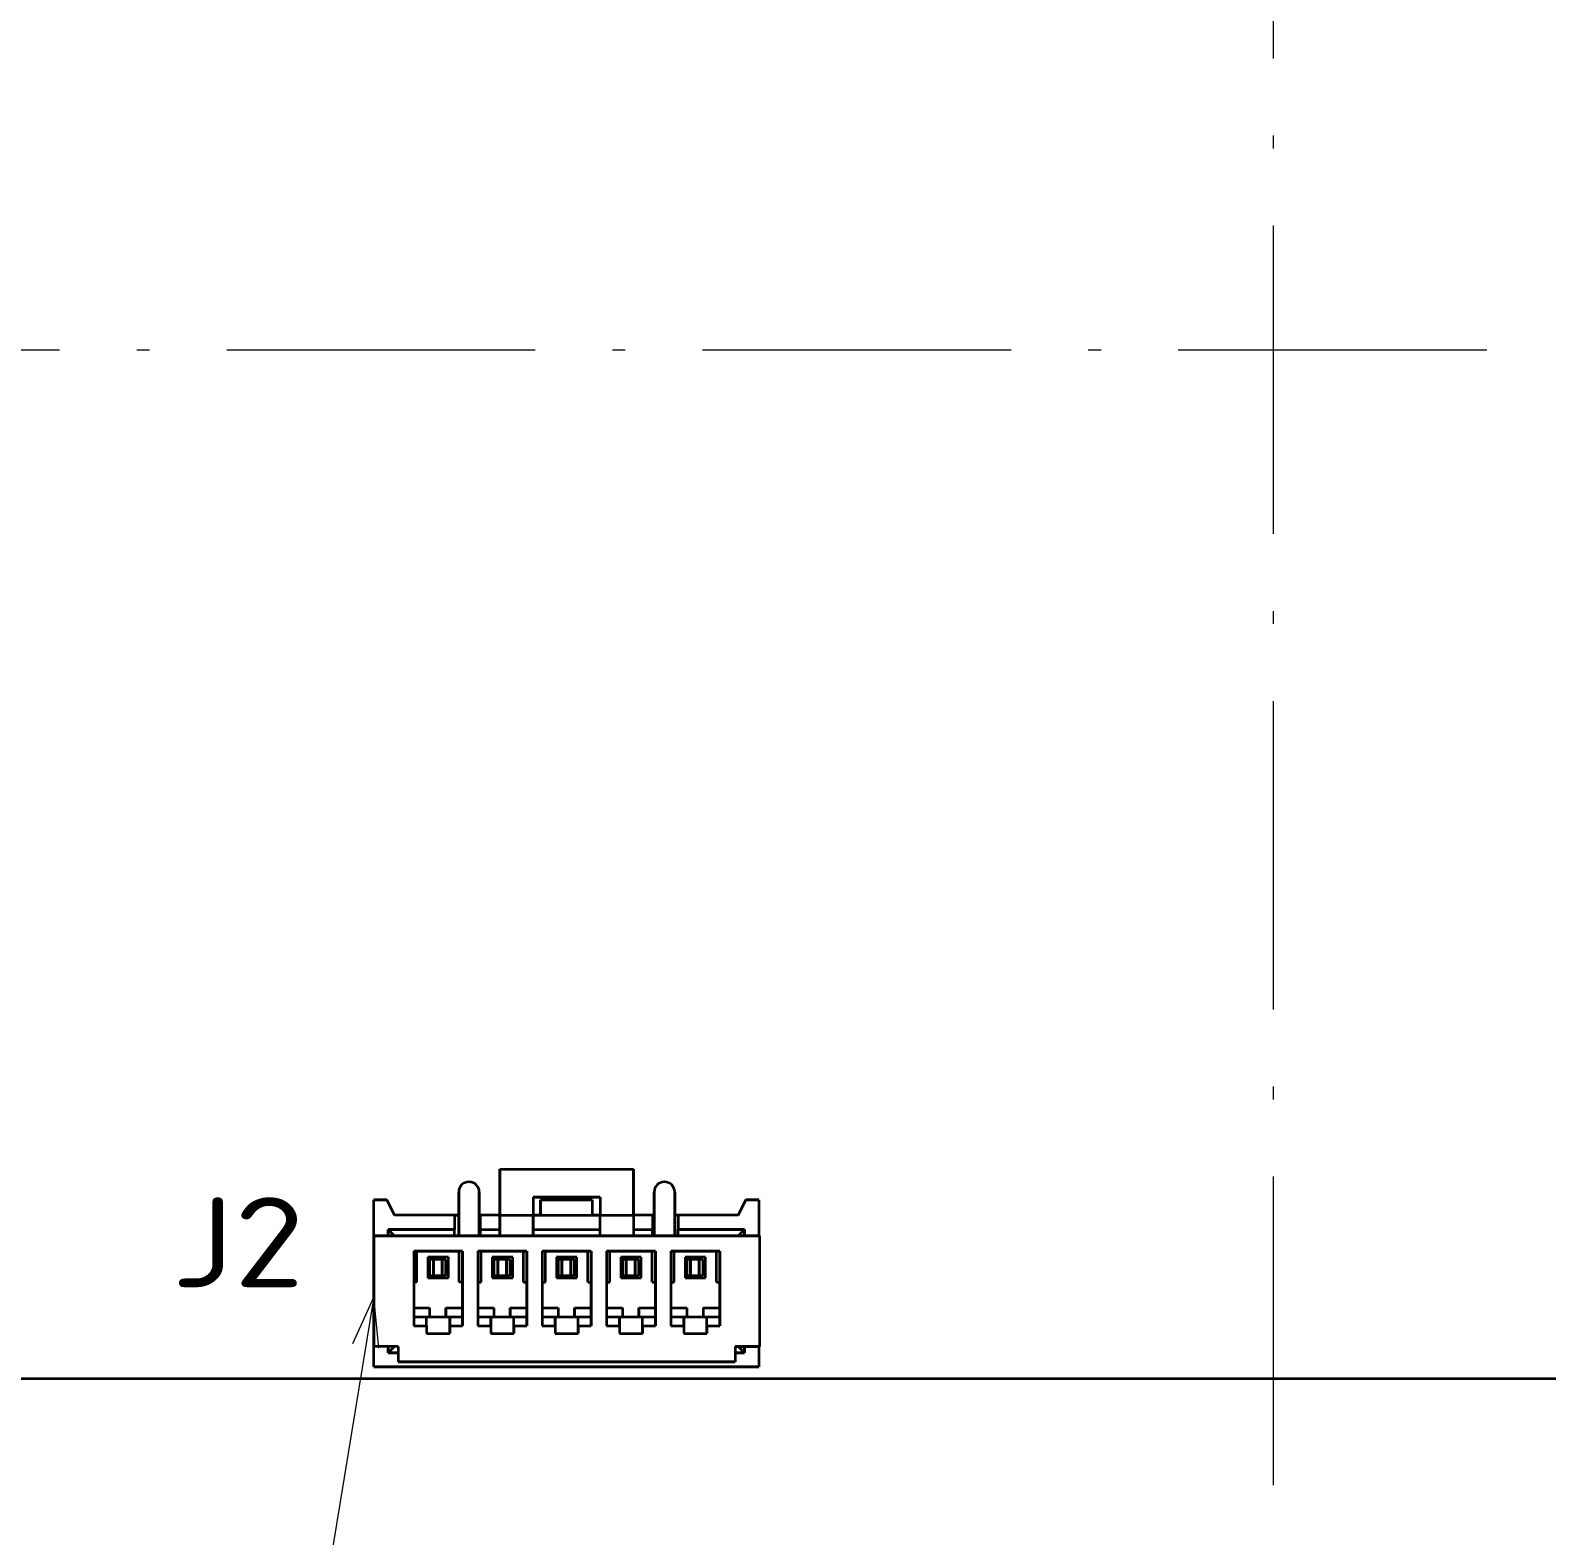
# Model space of a CAD drawing. Extents: x 23 to 417, y 3 to 294.
# Drawn here: x 161.9 to 220.9, y 102.1 to 160.6 of the extents above; entities that cross this region are included whole.
import ezdxf
from ezdxf.enums import TextEntityAlignment as Align

# ---------------------------------------------------------------- set-up
doc = ezdxf.new("R2010")
doc.units = 0
doc.linetypes.add('DASHDOT', pattern=[18.5, 12, -3, 0.5, -3])
doc.layers.get('0').update_dxf_attribs({"lineweight": 13})
doc.styles.get("Standard").update_dxf_attribs({"font": 'isocp.shx'})

# ---------------------------------------------------------------- blocks, each defined once
blk = doc.blocks.new('BLOCK85')
at = {"color": 7, "lineweight": 13}
blk.add_line((-22.486, 3.028), (-26.264, -20.042), dxfattribs=at)
blk.add_lwpolyline([(-22.288, 1.038), (-22.486, 3.028), (-23.309, 1.205)], dxfattribs=at)
blk.add_circle((-26.784, -23.216), 3.216, dxfattribs=at)
blk.add_text('6', height=3.5, dxfattribs=at).set_placement((-28.144, -24.966), (-25.424, -24.966), align=Align.FIT)
blk = doc.blocks.new('BLOCK86')
at = {"color": 7, "lineweight": 35, "ltscale": 0.045}
for p, q in [((-17.586, 6.203), (-17.586, 8.003)), ((-17.586, 8.003), (-17.586, 6.203)), ((-12.386, 6.203), (-12.386, 8.003)), ((-12.386, 8.003), (-12.386, 6.203))]:
    blk.add_line(p, q, dxfattribs=at)
at = {"color": 7, "lineweight": 35, "ltscale": 0.13}
blk.add_line((-17.586, 8.003), (-12.386, 8.003), dxfattribs=at)
blk.add_line((-17.586, 8.003), (-12.386, 8.003), dxfattribs=at)
at = {"color": 7, "lineweight": 35, "ltscale": 0.042625}
for p, q in [((-19.186, 5.403), (-19.186, 7.108)), ((-19.186, 7.108), (-19.186, 5.403)), ((-18.386, 7.108), (-18.386, 5.403)), ((-18.386, 5.403), (-18.386, 7.108)), ((-11.586, 5.403), (-11.586, 7.108)), ((-11.586, 7.108), (-11.586, 5.403)), ((-10.786, 7.108), (-10.786, 5.403)), ((-10.786, 5.403), (-10.786, 7.108))]:
    blk.add_line(p, q, dxfattribs=at)
at = {"color": 7, "lineweight": 35, "ltscale": 0.00025}
for p, q in [((-18.791, 7.503), (-18.781, 7.503)), ((-18.781, 7.503), (-18.791, 7.503)), ((-11.181, 7.503), (-11.191, 7.503)), ((-11.181, 7.503), (-11.191, 7.503))]:
    blk.add_line(p, q, dxfattribs=at)
at = {"color": 7, "lineweight": 35, "ltscale": 0.035}
for p, q in [((-22.48, 5.403), (-22.48, 6.803)), ((-22.48, 5.403), (-22.48, 6.803)), ((-7.52, 6.803), (-7.52, 5.403)), ((-7.52, 6.803), (-7.52, 5.403))]:
    blk.add_line(p, q, dxfattribs=at)
at = {"color": 7, "lineweight": 35, "ltscale": 0.0125}
for p, q in [((-22.48, 6.803), (-21.98, 6.803)), ((-21.98, 6.803), (-22.48, 6.803)), ((-8.02, 6.803), (-7.52, 6.803)), ((-7.52, 6.803), (-8.02, 6.803)), ((-20.936, 2.253), (-20.436, 2.253)), ((-20.936, 2.253), (-20.436, 2.253)), ((-20.936, 1.903), (-20.436, 1.903)), ((-20.936, 1.903), (-20.436, 1.903)), ((-19.536, 2.253), (-19.036, 2.253)), ((-19.536, 2.253), (-19.036, 2.253)), ((-19.536, 1.903), (-19.036, 1.903)), ((-19.536, 1.903), (-19.036, 1.903)), ((-18.436, 2.253), (-17.936, 2.253)), ((-18.436, 2.253), (-17.936, 2.253)), ((-18.436, 1.903), (-17.936, 1.903)), ((-18.436, 1.903), (-17.936, 1.903)), ((-17.036, 2.253), (-16.536, 2.253)), ((-17.036, 2.253), (-16.536, 2.253)), ((-17.036, 1.903), (-16.536, 1.903)), ((-17.036, 1.903), (-16.536, 1.903)), ((-15.936, 2.253), (-15.436, 2.253)), ((-15.936, 2.253), (-15.436, 2.253)), ((-15.936, 1.903), (-15.436, 1.903)), ((-15.936, 1.903), (-15.436, 1.903)), ((-14.536, 2.253), (-14.036, 2.253)), ((-14.536, 2.253), (-14.036, 2.253)), ((-14.536, 1.903), (-14.036, 1.903)), ((-14.536, 1.903), (-14.036, 1.903)), ((-13.436, 2.253), (-12.936, 2.253)), ((-13.436, 2.253), (-12.936, 2.253)), ((-13.436, 1.903), (-12.936, 1.903)), ((-13.436, 1.903), (-12.936, 1.903)), ((-12.036, 2.253), (-11.536, 2.253)), ((-12.036, 2.253), (-11.536, 2.253)), ((-12.036, 1.903), (-11.536, 1.903)), ((-12.036, 1.903), (-11.536, 1.903)), ((-10.936, 2.253), (-10.436, 2.253)), ((-10.936, 2.253), (-10.436, 2.253)), ((-10.936, 1.903), (-10.436, 1.903)), ((-10.936, 1.903), (-10.436, 1.903)), ((-9.536, 2.253), (-9.036, 2.253)), ((-9.536, 2.253), (-9.036, 2.253)), ((-9.536, 1.903), (-9.036, 1.903)), ((-9.536, 1.903), (-9.036, 1.903))]:
    blk.add_line(p, q, dxfattribs=at)
at = {"color": 7, "lineweight": 35, "ltscale": 0.016771}
for p, q in [((-21.98, 6.803), (-21.68, 6.203)), ((-21.68, 6.203), (-21.98, 6.803)), ((-8.32, 6.203), (-8.02, 6.803)), ((-8.02, 6.803), (-8.32, 6.203))]:
    blk.add_line(p, q, dxfattribs=at)
at = {"color": 7, "lineweight": 35, "ltscale": 0.0175}
for p, q in [((-16.286, 6.903), (-16.286, 6.203)), ((-16.286, 6.903), (-16.286, 6.203)), ((-13.686, 6.903), (-13.686, 6.203)), ((-13.686, 6.903), (-13.686, 6.203))]:
    blk.add_line(p, q, dxfattribs=at)
at = {"color": 7, "lineweight": 35, "ltscale": 0.065}
for p, q in [((-13.686, 6.903), (-16.286, 6.903)), ((-16.286, 6.903), (-13.686, 6.903)), ((-16.286, 5.653), (-13.686, 5.653)), ((-16.286, 5.653), (-13.686, 5.653)), ((-16.286, 5.403), (-13.686, 5.403)), ((-16.286, 5.403), (-13.686, 5.403))]:
    blk.add_line(p, q, dxfattribs=at)
at = {"color": 7, "lineweight": 35, "ltscale": 0.015}
for p, q in [((-16, 6.203), (-16, 6.803)), ((-16, 6.803), (-16, 6.203)), ((-14, 6.803), (-14, 6.203)), ((-14, 6.803), (-14, 6.203)), ((-21.536, 1.103), (-21.536, 0.503)), ((-21.536, 1.103), (-21.536, 0.503)), ((-8.436, 1.103), (-8.436, 0.503)), ((-8.436, 1.103), (-8.436, 0.503))]:
    blk.add_line(p, q, dxfattribs=at)
at = {"color": 7, "lineweight": 35, "ltscale": 0.05}
for p, q in [((-16, 6.803), (-14, 6.803)), ((-16, 6.803), (-14, 6.803)), ((-16, 6.203), (-14, 6.203)), ((-16, 6.203), (-14, 6.203))]:
    blk.add_line(p, q, dxfattribs=at)
at = {"color": 7, "lineweight": 35, "ltscale": 0.05825}
for p, q in [((-19.35, 6.203), (-21.68, 6.203)), ((-19.35, 6.203), (-21.68, 6.203)), ((-8.32, 6.203), (-10.65, 6.203)), ((-8.32, 6.203), (-10.65, 6.203)), ((-21.68, 5.403), (-19.35, 5.403)), ((-21.68, 5.403), (-19.35, 5.403)), ((-10.65, 5.403), (-8.32, 5.403)), ((-10.65, 5.403), (-8.32, 5.403))]:
    blk.add_line(p, q, dxfattribs=at)
at = {"color": 7, "lineweight": 35, "ltscale": 0.01375}
for p, q in [((-19.35, 6.203), (-19.35, 5.653)), ((-19.35, 6.203), (-19.35, 5.653)), ((-18.35, 6.203), (-18.35, 5.653)), ((-18.35, 6.203), (-18.35, 5.653)), ((-11.65, 6.203), (-11.65, 5.653)), ((-11.65, 6.203), (-11.65, 5.653)), ((-10.65, 6.203), (-10.65, 5.653)), ((-10.65, 6.203), (-10.65, 5.653))]:
    blk.add_line(p, q, dxfattribs=at)
at = {"color": 7, "lineweight": 35, "ltscale": 0.004079}
blk.add_line((-19.187, 6.203), (-19.35, 6.203), dxfattribs=at)
at = {"color": 7, "lineweight": 35, "ltscale": 0.004091}
for p, q in [((-19.35, 6.203), (-19.186, 6.203)), ((-19.35, 5.403), (-19.186, 5.403)), ((-19.35, 5.403), (-19.186, 5.403))]:
    blk.add_line(p, q, dxfattribs=at)
at = {"color": 7, "lineweight": 35, "ltscale": 0.000902555}
blk.add_line((-18.35, 6.203), (-18.386, 6.203), dxfattribs=at)
at = {"color": 7, "lineweight": 35, "ltscale": 0.000892537}
blk.add_line((-18.386, 6.203), (-18.35, 6.203), dxfattribs=at)
at = {"color": 7, "lineweight": 35, "ltscale": 0.019091}
for p, q in [((-17.586, 6.203), (-18.35, 6.203)), ((-17.586, 6.203), (-18.35, 6.203)), ((-18.35, 5.653), (-17.586, 5.653)), ((-18.35, 5.653), (-17.586, 5.653)), ((-18.35, 5.403), (-17.586, 5.403)), ((-18.35, 5.403), (-17.586, 5.403))]:
    blk.add_line(p, q, dxfattribs=at)
at = {"color": 7, "lineweight": 35, "ltscale": 0.02}
for p, q in [((-17.586, 5.403), (-17.586, 6.203)), ((-17.586, 6.203), (-17.586, 5.403)), ((-16.286, 6.203), (-16.286, 5.403)), ((-16.286, 5.403), (-16.286, 6.203)), ((-13.686, 5.403), (-13.686, 6.203)), ((-13.686, 5.403), (-13.686, 6.203)), ((-12.386, 6.203), (-12.386, 5.403)), ((-12.386, 6.203), (-12.386, 5.403)), ((-19.186, 5.403), (-18.386, 5.403)), ((-18.386, 5.403), (-19.186, 5.403)), ((-11.586, 5.403), (-10.786, 5.403)), ((-10.786, 5.403), (-11.586, 5.403)), ((-19.586, 4.573), (-20.386, 4.573)), ((-20.386, 4.573), (-20.386, 3.773)), ((-19.586, 4.573), (-20.386, 4.573)), ((-20.386, 4.573), (-20.386, 3.773)), ((-19.586, 3.773), (-19.586, 4.573)), ((-19.586, 3.773), (-19.586, 4.573)), ((-17.086, 4.573), (-17.886, 4.573)), ((-17.886, 4.573), (-17.886, 3.773)), ((-17.086, 4.573), (-17.886, 4.573)), ((-17.886, 4.573), (-17.886, 3.773)), ((-17.086, 3.773), (-17.086, 4.573)), ((-17.086, 3.773), (-17.086, 4.573)), ((-14.586, 4.573), (-15.386, 4.573)), ((-15.386, 4.573), (-15.386, 3.773)), ((-14.586, 4.573), (-15.386, 4.573)), ((-15.386, 4.573), (-15.386, 3.773)), ((-14.586, 3.773), (-14.586, 4.573)), ((-14.586, 3.773), (-14.586, 4.573)), ((-12.086, 4.573), (-12.886, 4.573)), ((-12.886, 4.573), (-12.886, 3.773)), ((-12.086, 4.573), (-12.886, 4.573)), ((-12.886, 4.573), (-12.886, 3.773)), ((-12.086, 3.773), (-12.086, 4.573)), ((-12.086, 3.773), (-12.086, 4.573)), ((-9.586, 4.573), (-10.386, 4.573)), ((-10.386, 4.573), (-10.386, 3.773)), ((-9.586, 4.573), (-10.386, 4.573)), ((-10.386, 4.573), (-10.386, 3.773)), ((-9.586, 3.773), (-9.586, 4.573)), ((-9.586, 3.773), (-9.586, 4.573)), ((-20.386, 3.773), (-19.586, 3.773)), ((-20.386, 3.773), (-19.586, 3.773)), ((-17.886, 3.773), (-17.086, 3.773)), ((-17.886, 3.773), (-17.086, 3.773)), ((-15.386, 3.773), (-14.586, 3.773)), ((-15.386, 3.773), (-14.586, 3.773)), ((-12.886, 3.773), (-12.086, 3.773)), ((-12.886, 3.773), (-12.086, 3.773)), ((-10.386, 3.773), (-9.586, 3.773)), ((-10.386, 3.773), (-9.586, 3.773)), ((-22.48, 0.303), (-22.48, 1.103)), ((-22.48, 0.303), (-22.48, 1.103)), ((-7.52, 1.103), (-7.52, 0.303)), ((-7.52, 1.103), (-7.52, 0.303))]:
    blk.add_line(p, q, dxfattribs=at)
at = {"color": 7, "lineweight": 35, "ltscale": 0.0325}
for p, q in [((-17.586, 6.203), (-16.286, 6.203)), ((-17.586, 6.203), (-16.286, 6.203)), ((-13.686, 6.203), (-12.386, 6.203)), ((-13.686, 6.203), (-12.386, 6.203))]:
    blk.add_line(p, q, dxfattribs=at)
at = {"color": 7, "lineweight": 35, "ltscale": 0.007159}
for p, q in [((-16, 6.203), (-16.286, 6.203)), ((-16, 6.203), (-16.286, 6.203)), ((-16.286, 6.203), (-16, 6.203)), ((-16.286, 6.203), (-16, 6.203))]:
    blk.add_line(p, q, dxfattribs=at)
at = {"color": 7, "lineweight": 35, "ltscale": 0.007841}
for p, q in [((-13.686, 6.203), (-14, 6.203)), ((-13.686, 6.203), (-14, 6.203)), ((-14, 6.203), (-13.686, 6.203)), ((-14, 6.203), (-13.686, 6.203))]:
    blk.add_line(p, q, dxfattribs=at)
at = {"color": 7, "lineweight": 35, "ltscale": 0.018409}
for p, q in [((-11.65, 6.203), (-12.386, 6.203)), ((-11.65, 6.203), (-12.386, 6.203)), ((-12.386, 5.653), (-11.65, 5.653)), ((-12.386, 5.653), (-11.65, 5.653)), ((-12.386, 5.403), (-11.65, 5.403)), ((-12.386, 5.403), (-11.65, 5.403))]:
    blk.add_line(p, q, dxfattribs=at)
at = {"color": 7, "lineweight": 35, "ltscale": 0.001582}
blk.add_line((-11.587, 6.203), (-11.65, 6.203), dxfattribs=at)
at = {"color": 7, "lineweight": 35, "ltscale": 0.001595}
blk.add_line((-11.65, 6.203), (-11.586, 6.203), dxfattribs=at)
at = {"color": 7, "lineweight": 35, "ltscale": 0.003393}
for p, q in [((-10.65, 6.203), (-10.786, 6.203)), ((-10.786, 6.203), (-10.65, 6.203))]:
    blk.add_line(p, q, dxfattribs=at)
at = {"color": 7, "lineweight": 35, "ltscale": 0.0825}
for p, q in [((-22.486, 5.403), (-19.186, 5.403)), ((-19.186, 5.403), (-22.486, 5.403)), ((-10.786, 5.403), (-7.486, 5.403)), ((-7.486, 5.403), (-10.786, 5.403))]:
    blk.add_line(p, q, dxfattribs=at)
at = {"color": 7, "lineweight": 35, "ltscale": 0.1075}
for p, q in [((-22.486, 1.103), (-22.486, 5.403)), ((-22.486, 5.403), (-22.486, 1.103)), ((-7.486, 5.403), (-7.486, 1.103)), ((-7.486, 5.403), (-7.486, 1.103))]:
    blk.add_line(p, q, dxfattribs=at)
at = {"color": 7, "lineweight": 35, "ltscale": 0.00625}
for p, q in [((-21.93, 5.653), (-21.93, 5.403)), ((-21.93, 5.403), (-21.93, 5.653)), ((-19.35, 5.403), (-19.35, 5.653)), ((-19.35, 5.403), (-19.35, 5.653)), ((-18.35, 5.653), (-18.35, 5.403)), ((-18.35, 5.403), (-18.35, 5.653)), ((-11.65, 5.653), (-11.65, 5.403)), ((-11.65, 5.403), (-11.65, 5.653)), ((-10.65, 5.403), (-10.65, 5.653)), ((-10.65, 5.403), (-10.65, 5.653)), ((-8.07, 5.403), (-8.07, 5.653)), ((-8.07, 5.653), (-8.07, 5.403)), ((-21.93, 1.103), (-21.93, 0.853)), ((-21.93, 0.853), (-21.93, 1.103)), ((-8.07, 0.853), (-8.07, 1.103)), ((-8.07, 1.103), (-8.07, 0.853))]:
    blk.add_line(p, q, dxfattribs=at)
at = {"color": 7, "lineweight": 35, "ltscale": 0.0645}
for p, q in [((-19.35, 5.653), (-21.93, 5.653)), ((-21.93, 5.653), (-19.35, 5.653)), ((-8.07, 5.653), (-10.65, 5.653)), ((-10.65, 5.653), (-8.07, 5.653))]:
    blk.add_line(p, q, dxfattribs=at)
at = {"color": 7, "lineweight": 35, "ltscale": 0.008839}
for p, q in [((-21.68, 5.403), (-21.93, 5.653)), ((-21.68, 5.403), (-21.93, 5.653)), ((-8.32, 5.403), (-8.07, 5.653)), ((-8.32, 5.403), (-8.07, 5.653)), ((-21.68, 1.103), (-21.93, 0.853)), ((-21.68, 1.103), (-21.93, 0.853)), ((-8.32, 1.103), (-8.07, 0.853)), ((-8.32, 1.103), (-8.07, 0.853))]:
    blk.add_line(p, q, dxfattribs=at)
at = {"color": 7, "lineweight": 35, "ltscale": 0.000895857}
blk.add_line((-18.386, 5.403), (-18.35, 5.403), dxfattribs=at)
at = {"color": 7, "lineweight": 35, "ltscale": 0.000903516}
blk.add_line((-18.386, 5.403), (-18.35, 5.403), dxfattribs=at)
at = {"color": 7, "lineweight": 35, "ltscale": 0.17}
for p, q in [((-18.386, 5.403), (-11.586, 5.403)), ((-11.586, 5.403), (-18.386, 5.403))]:
    blk.add_line(p, q, dxfattribs=at)
at = {"color": 7, "lineweight": 35, "ltscale": 0.001592}
blk.add_line((-11.65, 5.403), (-11.586, 5.403), dxfattribs=at)
blk.add_line((-11.65, 5.403), (-11.586, 5.403), dxfattribs=at)
at = {"color": 7, "lineweight": 35, "ltscale": 0.003409}
blk.add_line((-10.786, 5.403), (-10.65, 5.403), dxfattribs=at)
at = {"color": 7, "lineweight": 35, "ltscale": 0.003399}
blk.add_line((-10.786, 5.403), (-10.65, 5.403), dxfattribs=at)
at = {"color": 7, "lineweight": 35, "ltscale": 0.0725}
for p, q in [((-20.936, 4.803), (-20.936, 1.903)), ((-20.936, 4.803), (-20.936, 1.903)), ((-19.036, 1.903), (-19.036, 4.803)), ((-19.036, 4.803), (-19.036, 1.903)), ((-18.436, 4.803), (-18.436, 1.903)), ((-18.436, 4.803), (-18.436, 1.903)), ((-16.536, 1.903), (-16.536, 4.803)), ((-16.536, 4.803), (-16.536, 1.903)), ((-15.936, 4.803), (-15.936, 1.903)), ((-15.936, 4.803), (-15.936, 1.903)), ((-14.036, 1.903), (-14.036, 4.803)), ((-14.036, 4.803), (-14.036, 1.903)), ((-13.436, 4.803), (-13.436, 1.903)), ((-13.436, 4.803), (-13.436, 1.903)), ((-11.536, 1.903), (-11.536, 4.803)), ((-11.536, 4.803), (-11.536, 1.903)), ((-10.936, 4.803), (-10.936, 1.903)), ((-10.936, 4.803), (-10.936, 1.903)), ((-9.036, 1.903), (-9.036, 4.803)), ((-9.036, 4.803), (-9.036, 1.903))]:
    blk.add_line(p, q, dxfattribs=at)
at = {"color": 7, "lineweight": 35, "ltscale": 0.0475}
for p, q in [((-19.036, 4.803), (-20.936, 4.803)), ((-20.936, 4.803), (-19.036, 4.803)), ((-16.536, 4.803), (-18.436, 4.803)), ((-18.436, 4.803), (-16.536, 4.803)), ((-14.036, 4.803), (-15.936, 4.803)), ((-15.936, 4.803), (-14.036, 4.803)), ((-11.536, 4.803), (-13.436, 4.803)), ((-13.436, 4.803), (-11.536, 4.803)), ((-9.036, 4.803), (-10.936, 4.803)), ((-10.936, 4.803), (-9.036, 4.803))]:
    blk.add_line(p, q, dxfattribs=at)
at = {"color": 7, "lineweight": 35, "ltscale": 0.03}
for p, q in [((-20.811, 3.603), (-20.811, 4.803)), ((-20.811, 3.603), (-20.811, 4.803)), ((-19.161, 3.603), (-19.161, 4.803)), ((-19.161, 3.603), (-19.161, 4.803)), ((-18.311, 3.603), (-18.311, 4.803)), ((-18.311, 3.603), (-18.311, 4.803)), ((-16.661, 3.603), (-16.661, 4.803)), ((-16.661, 3.603), (-16.661, 4.803)), ((-15.811, 3.603), (-15.811, 4.803)), ((-15.811, 3.603), (-15.811, 4.803)), ((-14.161, 3.603), (-14.161, 4.803)), ((-14.161, 3.603), (-14.161, 4.803)), ((-13.311, 3.603), (-13.311, 4.803)), ((-13.311, 3.603), (-13.311, 4.803)), ((-11.661, 3.603), (-11.661, 4.803)), ((-11.661, 3.603), (-11.661, 4.803)), ((-10.811, 3.603), (-10.811, 4.803)), ((-10.811, 3.603), (-10.811, 4.803)), ((-9.161, 3.603), (-9.161, 4.803)), ((-9.161, 3.603), (-9.161, 4.803))]:
    blk.add_line(p, q, dxfattribs=at)
at = {"color": 7, "lineweight": 35, "ltscale": 0.016}
for p, q in [((-20.32, 4.483), (-20.32, 3.843)), ((-20.32, 4.483), (-20.32, 3.843)), ((-20.17, 3.843), (-20.17, 4.483)), ((-20.17, 4.483), (-20.17, 3.843)), ((-19.83, 3.843), (-19.83, 4.483)), ((-19.83, 4.483), (-19.83, 3.843)), ((-19.68, 3.843), (-19.68, 4.483)), ((-19.68, 4.483), (-19.68, 3.843)), ((-17.82, 3.843), (-17.82, 4.483)), ((-17.82, 4.483), (-17.82, 3.843)), ((-17.67, 3.843), (-17.67, 4.483)), ((-17.67, 4.483), (-17.67, 3.843)), ((-17.33, 3.843), (-17.33, 4.483)), ((-17.33, 4.483), (-17.33, 3.843)), ((-17.18, 3.843), (-17.18, 4.483)), ((-17.18, 4.483), (-17.18, 3.843)), ((-15.32, 4.483), (-15.32, 3.843)), ((-15.32, 4.483), (-15.32, 3.843)), ((-15.17, 3.843), (-15.17, 4.483)), ((-15.17, 4.483), (-15.17, 3.843)), ((-14.83, 3.843), (-14.83, 4.483)), ((-14.83, 4.483), (-14.83, 3.843)), ((-14.68, 3.843), (-14.68, 4.483)), ((-14.68, 4.483), (-14.68, 3.843)), ((-12.82, 4.483), (-12.82, 3.843)), ((-12.82, 4.483), (-12.82, 3.843)), ((-12.67, 3.843), (-12.67, 4.483)), ((-12.67, 4.483), (-12.67, 3.843)), ((-12.33, 3.843), (-12.33, 4.483)), ((-12.33, 4.483), (-12.33, 3.843)), ((-12.18, 3.843), (-12.18, 4.483)), ((-12.18, 4.483), (-12.18, 3.843)), ((-10.32, 4.483), (-10.32, 3.843)), ((-10.32, 4.483), (-10.32, 3.843)), ((-10.17, 3.843), (-10.17, 4.483)), ((-10.17, 4.483), (-10.17, 3.843)), ((-9.83, 3.843), (-9.83, 4.483)), ((-9.83, 4.483), (-9.83, 3.843)), ((-9.68, 3.843), (-9.68, 4.483)), ((-9.68, 4.483), (-9.68, 3.843))]:
    blk.add_line(p, q, dxfattribs=at)
at = {"color": 7, "lineweight": 35, "ltscale": 0.00375}
for p, q in [((-20.17, 4.483), (-20.32, 4.483)), ((-20.17, 4.483), (-20.32, 4.483)), ((-19.68, 4.483), (-19.83, 4.483)), ((-19.68, 4.483), (-19.83, 4.483)), ((-17.67, 4.483), (-17.82, 4.483)), ((-17.67, 4.483), (-17.82, 4.483)), ((-17.18, 4.483), (-17.33, 4.483)), ((-17.18, 4.483), (-17.33, 4.483)), ((-15.17, 4.483), (-15.32, 4.483)), ((-15.17, 4.483), (-15.32, 4.483)), ((-14.68, 4.483), (-14.83, 4.483)), ((-14.68, 4.483), (-14.83, 4.483)), ((-12.67, 4.483), (-12.82, 4.483)), ((-12.67, 4.483), (-12.82, 4.483)), ((-12.18, 4.483), (-12.33, 4.483)), ((-12.18, 4.483), (-12.33, 4.483)), ((-10.17, 4.483), (-10.32, 4.483)), ((-10.17, 4.483), (-10.32, 4.483)), ((-9.68, 4.483), (-9.83, 4.483)), ((-9.68, 4.483), (-9.83, 4.483)), ((-20.17, 3.843), (-20.32, 3.843)), ((-20.17, 3.843), (-20.32, 3.843)), ((-19.68, 3.843), (-19.83, 3.843)), ((-19.68, 3.843), (-19.83, 3.843)), ((-17.67, 3.843), (-17.82, 3.843)), ((-17.67, 3.843), (-17.82, 3.843)), ((-17.18, 3.843), (-17.33, 3.843)), ((-17.18, 3.843), (-17.33, 3.843)), ((-15.17, 3.843), (-15.32, 3.843)), ((-15.17, 3.843), (-15.32, 3.843)), ((-14.68, 3.843), (-14.83, 3.843)), ((-14.68, 3.843), (-14.83, 3.843)), ((-12.67, 3.843), (-12.82, 3.843)), ((-12.67, 3.843), (-12.82, 3.843)), ((-12.18, 3.843), (-12.33, 3.843)), ((-12.18, 3.843), (-12.33, 3.843)), ((-10.17, 3.843), (-10.32, 3.843)), ((-10.17, 3.843), (-10.32, 3.843)), ((-9.68, 3.843), (-9.83, 3.843)), ((-9.68, 3.843), (-9.83, 3.843))]:
    blk.add_line(p, q, dxfattribs=at)
at = {"color": 7, "lineweight": 35, "ltscale": 0.0085}
for p, q in [((-19.83, 4.483), (-20.17, 4.483)), ((-19.83, 4.483), (-20.17, 4.483)), ((-17.33, 4.483), (-17.67, 4.483)), ((-17.33, 4.483), (-17.67, 4.483)), ((-14.83, 4.483), (-15.17, 4.483)), ((-14.83, 4.483), (-15.17, 4.483)), ((-12.33, 4.483), (-12.67, 4.483)), ((-12.33, 4.483), (-12.67, 4.483)), ((-9.83, 4.483), (-10.17, 4.483)), ((-9.83, 4.483), (-10.17, 4.483)), ((-19.83, 3.843), (-20.17, 3.843)), ((-19.83, 3.843), (-20.17, 3.843)), ((-17.33, 3.843), (-17.67, 3.843)), ((-17.33, 3.843), (-17.67, 3.843)), ((-14.83, 3.843), (-15.17, 3.843)), ((-14.83, 3.843), (-15.17, 3.843)), ((-12.33, 3.843), (-12.67, 3.843)), ((-12.33, 3.843), (-12.67, 3.843)), ((-9.83, 3.843), (-10.17, 3.843)), ((-9.83, 3.843), (-10.17, 3.843))]:
    blk.add_line(p, q, dxfattribs=at)
at = {"color": 7, "lineweight": 35, "ltscale": 0.003125}
for p, q in [((-20.811, 3.603), (-20.936, 3.603)), ((-20.811, 3.603), (-20.936, 3.603)), ((-19.036, 3.603), (-19.161, 3.603)), ((-19.036, 3.603), (-19.161, 3.603)), ((-18.436, 3.603), (-18.311, 3.603)), ((-18.436, 3.603), (-18.311, 3.603)), ((-16.661, 3.603), (-16.536, 3.603)), ((-16.661, 3.603), (-16.536, 3.603)), ((-15.936, 3.603), (-15.811, 3.603)), ((-15.936, 3.603), (-15.811, 3.603)), ((-14.161, 3.603), (-14.036, 3.603)), ((-14.161, 3.603), (-14.036, 3.603)), ((-13.436, 3.603), (-13.311, 3.603)), ((-13.436, 3.603), (-13.311, 3.603)), ((-11.661, 3.603), (-11.536, 3.603)), ((-11.661, 3.603), (-11.536, 3.603)), ((-10.936, 3.603), (-10.811, 3.603)), ((-10.936, 3.603), (-10.811, 3.603)), ((-9.161, 3.603), (-9.036, 3.603)), ((-9.161, 3.603), (-9.036, 3.603))]:
    blk.add_line(p, q, dxfattribs=at)
at = {"color": 7, "lineweight": 35, "ltscale": 0.015409}
for p, q in [((-20.936, 2.603), (-20.32, 2.603)), ((-20.936, 2.603), (-20.32, 2.603)), ((-18.436, 2.603), (-17.82, 2.603)), ((-18.436, 2.603), (-17.82, 2.603)), ((-15.936, 2.603), (-15.32, 2.603)), ((-15.936, 2.603), (-15.32, 2.603)), ((-13.436, 2.603), (-12.82, 2.603)), ((-13.436, 2.603), (-12.82, 2.603)), ((-10.936, 2.603), (-10.32, 2.603)), ((-10.936, 2.603), (-10.32, 2.603))]:
    blk.add_line(p, q, dxfattribs=at)
at = {"color": 7, "lineweight": 35, "ltscale": 0.00875}
for p, q in [((-20.32, 2.603), (-20.32, 2.253)), ((-20.32, 2.603), (-20.32, 2.253)), ((-19.68, 2.253), (-19.68, 2.603)), ((-19.68, 2.603), (-19.68, 2.253)), ((-17.82, 2.603), (-17.82, 2.253)), ((-17.82, 2.603), (-17.82, 2.253)), ((-17.18, 2.253), (-17.18, 2.603)), ((-17.18, 2.603), (-17.18, 2.253)), ((-15.32, 2.603), (-15.32, 2.253)), ((-15.32, 2.603), (-15.32, 2.253)), ((-14.68, 2.253), (-14.68, 2.603)), ((-14.68, 2.603), (-14.68, 2.253)), ((-12.82, 2.603), (-12.82, 2.253)), ((-12.82, 2.603), (-12.82, 2.253)), ((-12.18, 2.253), (-12.18, 2.603)), ((-12.18, 2.603), (-12.18, 2.253)), ((-10.32, 2.603), (-10.32, 2.253)), ((-10.32, 2.603), (-10.32, 2.253)), ((-9.68, 2.603), (-9.68, 2.253)), ((-9.68, 2.603), (-9.68, 2.253)), ((-20.436, 1.903), (-20.436, 2.253)), ((-20.436, 1.903), (-20.436, 2.253)), ((-19.536, 2.253), (-19.536, 1.903)), ((-19.536, 1.903), (-19.536, 2.253)), ((-17.936, 2.253), (-17.936, 1.903)), ((-17.936, 1.903), (-17.936, 2.253)), ((-17.036, 1.903), (-17.036, 2.253)), ((-17.036, 1.903), (-17.036, 2.253)), ((-15.436, 2.253), (-15.436, 1.903)), ((-15.436, 1.903), (-15.436, 2.253)), ((-14.536, 1.903), (-14.536, 2.253)), ((-14.536, 1.903), (-14.536, 2.253)), ((-12.936, 2.253), (-12.936, 1.903)), ((-12.936, 1.903), (-12.936, 2.253)), ((-12.036, 1.903), (-12.036, 2.253)), ((-12.036, 1.903), (-12.036, 2.253)), ((-10.436, 2.253), (-10.436, 1.903)), ((-10.436, 1.903), (-10.436, 2.253)), ((-9.536, 1.903), (-9.536, 2.253)), ((-9.536, 1.903), (-9.536, 2.253))]:
    blk.add_line(p, q, dxfattribs=at)
at = {"color": 7, "lineweight": 35, "ltscale": 0.016091}
for p, q in [((-19.68, 2.603), (-19.036, 2.603)), ((-19.68, 2.603), (-19.036, 2.603)), ((-17.18, 2.603), (-16.536, 2.603)), ((-17.18, 2.603), (-16.536, 2.603)), ((-14.68, 2.603), (-14.036, 2.603)), ((-14.68, 2.603), (-14.036, 2.603)), ((-12.18, 2.603), (-11.536, 2.603)), ((-12.18, 2.603), (-11.536, 2.603)), ((-9.68, 2.603), (-9.036, 2.603)), ((-9.68, 2.603), (-9.036, 2.603))]:
    blk.add_line(p, q, dxfattribs=at)
at = {"color": 7, "lineweight": 35, "ltscale": 0.0225}
for p, q in [((-20.436, 2.253), (-19.536, 2.253)), ((-20.436, 2.253), (-19.536, 2.253)), ((-17.936, 2.253), (-17.036, 2.253)), ((-17.936, 2.253), (-17.036, 2.253)), ((-15.436, 2.253), (-14.536, 2.253)), ((-15.436, 2.253), (-14.536, 2.253)), ((-12.936, 2.253), (-12.036, 2.253)), ((-12.936, 2.253), (-12.036, 2.253)), ((-10.436, 2.253), (-9.536, 2.253)), ((-10.436, 2.253), (-9.536, 2.253)), ((-20.436, 1.603), (-19.536, 1.603)), ((-20.436, 1.603), (-19.536, 1.603)), ((-17.936, 1.603), (-17.036, 1.603)), ((-17.936, 1.603), (-17.036, 1.603)), ((-15.436, 1.603), (-14.536, 1.603)), ((-15.436, 1.603), (-14.536, 1.603)), ((-12.936, 1.603), (-12.036, 1.603)), ((-12.936, 1.603), (-12.036, 1.603)), ((-10.436, 1.603), (-9.536, 1.603)), ((-10.436, 1.603), (-9.536, 1.603))]:
    blk.add_line(p, q, dxfattribs=at)
at = {"color": 7, "lineweight": 35, "ltscale": 0.0075}
for p, q in [((-20.436, 1.903), (-20.436, 1.603)), ((-20.436, 1.903), (-20.436, 1.603)), ((-19.536, 1.603), (-19.536, 1.903)), ((-19.536, 1.903), (-19.536, 1.603)), ((-17.936, 1.903), (-17.936, 1.603)), ((-17.936, 1.903), (-17.936, 1.603)), ((-17.036, 1.603), (-17.036, 1.903)), ((-17.036, 1.903), (-17.036, 1.603)), ((-15.436, 1.903), (-15.436, 1.603)), ((-15.436, 1.903), (-15.436, 1.603)), ((-14.536, 1.603), (-14.536, 1.903)), ((-14.536, 1.903), (-14.536, 1.603)), ((-12.936, 1.903), (-12.936, 1.603)), ((-12.936, 1.903), (-12.936, 1.603)), ((-12.036, 1.603), (-12.036, 1.903)), ((-12.036, 1.903), (-12.036, 1.603)), ((-10.436, 1.903), (-10.436, 1.603)), ((-10.436, 1.903), (-10.436, 1.603)), ((-9.536, 1.603), (-9.536, 1.903)), ((-9.536, 1.903), (-9.536, 1.603))]:
    blk.add_line(p, q, dxfattribs=at)
at = {"color": 7, "lineweight": 35, "ltscale": 0.02375}
for p, q in [((-21.536, 1.103), (-22.486, 1.103)), ((-21.536, 1.103), (-22.486, 1.103)), ((-8.436, 1.103), (-7.486, 1.103)), ((-7.486, 1.103), (-8.436, 1.103))]:
    blk.add_line(p, q, dxfattribs=at)
at = {"color": 7, "lineweight": 35, "ltscale": 0.009841}
for p, q in [((-21.93, 0.853), (-21.536, 0.853)), ((-21.536, 0.853), (-21.93, 0.853))]:
    blk.add_line(p, q, dxfattribs=at)
at = {"color": 7, "lineweight": 35, "ltscale": 0.009159}
for p, q in [((-8.436, 0.853), (-8.07, 0.853)), ((-8.07, 0.853), (-8.436, 0.853))]:
    blk.add_line(p, q, dxfattribs=at)
at = {"color": 7, "lineweight": 35, "ltscale": 0.374}
for p, q in [((-22.48, 0.303), (-7.52, 0.303)), ((-7.52, 0.303), (-22.48, 0.303))]:
    blk.add_line(p, q, dxfattribs=at)
at = {"color": 7, "lineweight": 35, "ltscale": 0.3275}
for p, q in [((-8.436, 0.503), (-21.536, 0.503)), ((-21.536, 0.503), (-8.436, 0.503))]:
    blk.add_line(p, q, dxfattribs=at)
at = {"color": 7, "lineweight": 35}
blk.add_line((-57.5, -0.147), (82.5, -0.147), dxfattribs=at)
for centre, start, end in [((-18.791, 7.108), 90, 180), ((-18.791, 7.108), 90, 180), ((-18.781, 7.108), 360, 90), ((-18.781, 7.108), 360, 90), ((-11.191, 7.108), 90, 180), ((-11.191, 7.108), 90, 180), ((-11.181, 7.108), 360, 90), ((-11.181, 7.108), 360, 90)]:
    blk.add_arc(centre, 0.395, start, end, dxfattribs=at)

msp = doc.modelspace()

# ---------------------------------------------------------------- linework, layer by layer
at = {"color": 7, "linetype": 'DASHDOT', "lineweight": 13}
for p, q in [((210.245, 104.056), (210.245, 196.952)), ((292.538, 148.2), (124.96, 148.2))]:
    msp.add_line(p, q, dxfattribs=at)

# ---------------------------------------------------------------- block references
at = {"lineweight": 0}
for name in ['BLOCK86', 'BLOCK85']:
    msp.add_blockref(name, (197.745, 108.347), dxfattribs=at)

# ---------------------------------------------------------------- texts
at = {"color": 7, "lineweight": 13}
msp.add_text('J2', height=3.5, dxfattribs=at).set_placement((167.395, 111.751), (172.559, 111.751), align=Align.FIT)

doc.saveas('drawing.dxf')
